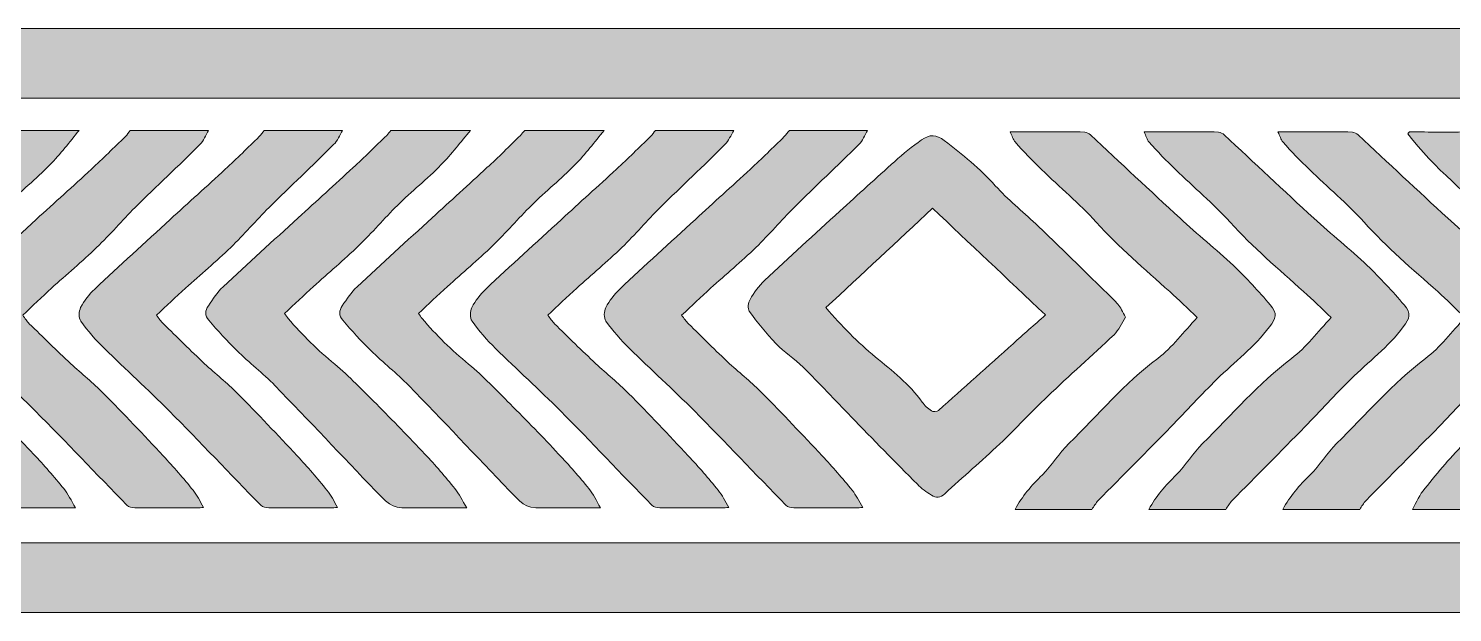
# Model space of a CAD drawing. Header units: millimetres. Extents: x 81 to 254, y 76 to 204.
# Drawn here: x 160.21 to 167.42, y 193.41 to 196.37 of the extents above; entities that cross this region are included whole.
import ezdxf

# ---------------------------------------------------------------- set-up
doc = ezdxf.new("R2010")
doc.units = ezdxf.units.MM
doc.header["$MEASUREMENT"] = 0
doc.layers.get('0').update_dxf_attribs({"lineweight": 0})

# ---------------------------------------------------------------- blocks, each defined once
blk = doc.blocks.new('Block_10')
at = {"true_color": 0xbbbdbf, "transparency": 33554687}
h = blk.add_hatch(color=9, dxfattribs=at)
h.dxf.hatch_style = 2
h.paths.add_polyline_path([(253.1243, 196.0185), (80.8699, 196.0185), (80.8699, 196.3713), (253.1243, 196.3713)])
h = blk.add_hatch(color=9, dxfattribs=at)
h.dxf.hatch_style = 2
h.paths.add_polyline_path([(253.1243, 193.4133), (80.8699, 193.4133), (80.8699, 193.7661), (253.1243, 193.7661)])
for points in [[(253.1243, 196.0185), (80.8699, 196.0185), (80.8699, 196.3713), (253.1243, 196.3713)], [(253.1243, 193.4133), (80.8699, 193.4133), (80.8699, 193.7661), (253.1243, 193.7661)]]:
    blk.add_lwpolyline(points, close=True)
blk = doc.blocks.new('Block_11')
at = {"true_color": 0xbbbdbf, "transparency": 33554687}
h = blk.add_hatch(color=9, dxfattribs=at)
edge = h.paths.add_edge_path()
edge.add_spline(control_points=[(160.4647, 195.8552), (160.4168, 195.7966), (160.3703, 195.7346), (160.3165, 195.6802), (160.2463, 195.6092), (160.1691, 195.5458), (160.0964, 195.4755), (160.0292, 195.4094), (159.9676, 195.3364), (159.8997, 195.2709), (159.8256, 195.1992), (159.7467, 195.1331), (159.6702, 195.0642), (159.622, 195.0201), (159.5745, 194.9746), (159.5245, 194.9278), (159.5321, 194.9174), (159.5366, 194.9092), (159.5431, 194.9023), (159.6144, 194.8182), (159.693, 194.7417), (159.7774, 194.6714), (159.8528, 194.6094), (159.92, 194.5384), (159.9886, 194.4696), (160.0712, 194.3855), (160.1539, 194.3015), (160.2346, 194.2153), (160.2876, 194.1595), (160.3376, 194.1009), (160.3872, 194.041), (160.4096, 194.0135), (160.424, 193.9804), (160.4468, 193.9431), (160.3565, 193.9431), (160.2728, 193.9431), (160.1891, 193.9431), (160.0692, 193.9431), (160.0685, 193.9425), (159.9858, 194.0293), (159.8163, 194.207), (159.6468, 194.3862), (159.4763, 194.5626), (159.4149, 194.6246), (159.3457, 194.679), (159.283, 194.7403), (159.2334, 194.7886), (159.1872, 194.841), (159.1411, 194.8933), (159.1208, 194.9154), (159.1218, 194.9436), (159.139, 194.967), (159.1618, 195.0001), (159.1838, 195.0352), (159.2138, 195.0628), (159.3385, 195.1806), (159.4656, 195.2964), (159.5938, 195.4121), (159.6861, 195.4976), (159.7795, 195.5809), (159.8714, 195.6664), (159.9293, 195.7194), (159.9844, 195.7745), (160.0409, 195.8297), (160.0496, 195.8373), (160.0551, 195.8462), (160.0623, 195.8552), (160.1963, 195.8552), (160.3303, 195.8552), (160.4647, 195.8552)], knot_values=[0, 0, 0, 0, 1, 1, 1, 2, 2, 2, 3, 3, 3, 4, 4, 4, 5, 5, 5, 6, 6, 6, 7, 7, 7, 8, 8, 8, 9, 9, 9, 10, 10, 10, 11, 11, 11, 12, 12, 12, 13, 13, 13, 14, 14, 14, 15, 15, 15, 16, 16, 16, 17, 17, 17, 18, 18, 18, 19, 19, 19, 20, 20, 20, 21, 21, 21, 22, 22, 22, 23, 23, 23, 23], degree=3, periodic=0)
h = blk.add_hatch(color=9, dxfattribs=at)
edge = h.paths.add_edge_path()
edge.add_spline(control_points=[(161.1206, 195.8552), (161.1062, 195.8304), (161.0958, 195.8021), (161.0759, 195.7828), (160.9684, 195.6753), (160.8567, 195.572), (160.7479, 195.4645), (160.6824, 195.3991), (160.6221, 195.3274), (160.5536, 195.2619), (160.4805, 195.1909), (160.4006, 195.1248), (160.3251, 195.0559), (160.2773, 195.0118), (160.229, 194.9663), (160.1791, 194.9195), (160.1918, 194.9029), (160.2008, 194.8878), (160.2125, 194.8761), (160.2821, 194.8079), (160.3517, 194.7397), (160.4227, 194.6735), (160.4771, 194.6225), (160.537, 194.5764), (160.588, 194.5233), (160.6914, 194.4192), (160.7913, 194.3132), (160.8902, 194.207), (160.9429, 194.1505), (160.9938, 194.092), (161.0417, 194.0327), (161.0631, 194.0079), (161.0765, 193.9776), (161.0944, 193.9452), (161.0814, 193.9445), (161.0724, 193.9431), (161.0631, 193.9431), (160.9573, 193.9431), (160.8519, 193.9425), (160.7465, 193.9438), (160.7327, 193.9438), (160.7148, 193.948), (160.7065, 193.9569), (160.5522, 194.1154), (160.3992, 194.2773), (160.2421, 194.4344), (160.1353, 194.5426), (160.023, 194.6439), (159.9145, 194.7507), (159.8714, 194.7934), (159.8315, 194.8396), (159.795, 194.8885), (159.785, 194.9043), (159.785, 194.9395), (159.795, 194.9581), (159.8122, 194.9925), (159.8377, 195.0249), (159.8652, 195.0518), (159.9927, 195.1703), (160.1198, 195.2874), (160.2476, 195.4039), (160.3407, 195.4893), (160.4344, 195.5727), (160.5267, 195.6581), (160.5849, 195.7119), (160.6411, 195.7684), (160.6989, 195.8235), (160.7083, 195.8331), (160.7162, 195.8449), (160.7237, 195.8552), (160.8567, 195.8552), (160.9877, 195.8552), (161.1206, 195.8552)], knot_values=[0, 0, 0, 0, 1, 1, 1, 2, 2, 2, 3, 3, 3, 4, 4, 4, 5, 5, 5, 6, 6, 6, 7, 7, 7, 8, 8, 8, 9, 9, 9, 10, 10, 10, 11, 11, 11, 12, 12, 12, 13, 13, 13, 14, 14, 14, 15, 15, 15, 16, 16, 16, 17, 17, 17, 18, 18, 18, 19, 19, 19, 20, 20, 20, 21, 21, 21, 22, 22, 22, 23, 23, 23, 24, 24, 24, 24], degree=3, periodic=0)
h = blk.add_hatch(color=9, dxfattribs=at)
edge = h.paths.add_edge_path()
edge.add_spline(control_points=[(161.7986, 195.8552), (161.7838, 195.8304), (161.7738, 195.8021), (161.7532, 195.7828), (161.6457, 195.6753), (161.5347, 195.572), (161.4266, 195.4645), (161.3601, 195.3991), (161.2998, 195.3274), (161.2322, 195.2619), (161.1578, 195.1909), (161.0807, 195.1248), (161.0035, 195.0559), (160.9542, 195.0118), (160.9063, 194.9663), (160.8567, 194.9195), (160.8698, 194.9029), (160.8784, 194.8878), (160.8912, 194.8761), (160.9611, 194.8079), (161.0297, 194.7397), (161.0999, 194.6735), (161.1547, 194.6225), (161.214, 194.5764), (161.2664, 194.5233), (161.3694, 194.4192), (161.4693, 194.3132), (161.5685, 194.207), (161.6219, 194.1505), (161.6708, 194.092), (161.7197, 194.0327), (161.7407, 194.0079), (161.7549, 193.9776), (161.7731, 193.9452), (161.7587, 193.9445), (161.7504, 193.9431), (161.7407, 193.9431), (161.6353, 193.9431), (161.5292, 193.9425), (161.4252, 193.9438), (161.4107, 193.9438), (161.3935, 193.948), (161.3842, 193.9569), (161.2295, 194.1154), (161.0765, 194.2773), (160.9208, 194.4344), (160.8137, 194.5426), (160.7003, 194.6439), (160.5932, 194.7507), (160.5491, 194.7934), (160.5084, 194.8396), (160.4733, 194.8885), (160.4619, 194.9043), (160.4633, 194.9395), (160.4726, 194.9581), (160.4905, 194.9925), (160.5157, 195.0249), (160.5436, 195.0518), (160.67, 195.1703), (160.7985, 195.2874), (160.926, 195.4039), (161.018, 195.4893), (161.112, 195.5727), (161.2047, 195.6581), (161.2633, 195.7119), (161.3194, 195.7684), (161.3762, 195.8235), (161.3869, 195.8331), (161.3935, 195.8449), (161.4021, 195.8552), (161.5347, 195.8552), (161.6667, 195.8552), (161.7986, 195.8552)], knot_values=[0, 0, 0, 0, 1, 1, 1, 2, 2, 2, 3, 3, 3, 4, 4, 4, 5, 5, 5, 6, 6, 6, 7, 7, 7, 8, 8, 8, 9, 9, 9, 10, 10, 10, 11, 11, 11, 12, 12, 12, 13, 13, 13, 14, 14, 14, 15, 15, 15, 16, 16, 16, 17, 17, 17, 18, 18, 18, 19, 19, 19, 20, 20, 20, 21, 21, 21, 22, 22, 22, 23, 23, 23, 24, 24, 24, 24], degree=3, periodic=0)
h = blk.add_hatch(color=9, dxfattribs=at)
edge = h.paths.add_edge_path()
edge.add_spline(control_points=[(162.4463, 195.8552), (162.3967, 195.7966), (162.3505, 195.7346), (162.2968, 195.6802), (162.2272, 195.6092), (162.1483, 195.5458), (162.0763, 195.4755), (162.0094, 195.4094), (161.9481, 195.3364), (161.8799, 195.2709), (161.8055, 195.1992), (161.727, 195.1331), (161.6515, 195.0642), (161.6029, 195.0201), (161.5547, 194.9746), (161.5051, 194.9278), (161.512, 194.9174), (161.5182, 194.9092), (161.5237, 194.9023), (161.5954, 194.8182), (161.6732, 194.7417), (161.7587, 194.6714), (161.8331, 194.6094), (161.8999, 194.5384), (161.9695, 194.4696), (162.0522, 194.3855), (162.1349, 194.3015), (162.2155, 194.2153), (162.2689, 194.1595), (162.3185, 194.1009), (162.3671, 194.041), (162.3895, 194.0135), (162.4049, 193.9804), (162.427, 193.9431), (162.3368, 193.9431), (162.2527, 193.9431), (162.1693, 193.9431), (162.0508, 193.9431), (162.0494, 193.9425), (161.9657, 194.0293), (161.7955, 194.207), (161.6277, 194.3862), (161.4562, 194.5626), (161.3955, 194.6246), (161.3256, 194.679), (161.2633, 194.7403), (161.2133, 194.7886), (161.1675, 194.841), (161.1213, 194.8933), (161.1007, 194.9154), (161.102, 194.9436), (161.1192, 194.967), (161.1416, 195.0001), (161.164, 195.0352), (161.1936, 195.0628), (161.3191, 195.1806), (161.4465, 195.2964), (161.574, 195.4121), (161.6667, 195.4976), (161.7597, 195.5809), (161.8517, 195.6664), (161.9095, 195.7194), (161.9647, 195.7745), (162.0219, 195.8297), (162.0287, 195.8373), (162.036, 195.8462), (162.0422, 195.8552), (162.1766, 195.8552), (162.3112, 195.8552), (162.4463, 195.8552)], knot_values=[0, 0, 0, 0, 1, 1, 1, 2, 2, 2, 3, 3, 3, 4, 4, 4, 5, 5, 5, 6, 6, 6, 7, 7, 7, 8, 8, 8, 9, 9, 9, 10, 10, 10, 11, 11, 11, 12, 12, 12, 13, 13, 13, 14, 14, 14, 15, 15, 15, 16, 16, 16, 17, 17, 17, 18, 18, 18, 19, 19, 19, 20, 20, 20, 21, 21, 21, 22, 22, 22, 23, 23, 23, 23], degree=3, periodic=0)
h = blk.add_hatch(color=9, dxfattribs=at)
edge = h.paths.add_edge_path()
edge.add_spline(control_points=[(163.1229, 195.8552), (163.0747, 195.7966), (163.0278, 195.7346), (162.9748, 195.6802), (162.9045, 195.6092), (162.827, 195.5458), (162.755, 195.4755), (162.6874, 195.4094), (162.6261, 195.3364), (162.5579, 195.2709), (162.4839, 195.1992), (162.4049, 195.1331), (162.3292, 195.0642), (162.2802, 195.0201), (162.2327, 194.9746), (162.1824, 194.9278), (162.1907, 194.9174), (162.1959, 194.9092), (162.2014, 194.9023), (162.2723, 194.8182), (162.3512, 194.7417), (162.4367, 194.6714), (162.5111, 194.6094), (162.5786, 194.5384), (162.6468, 194.4696), (162.7302, 194.3855), (162.8132, 194.3015), (162.8921, 194.2153), (162.9458, 194.1595), (162.9968, 194.1009), (163.0451, 194.041), (163.0678, 194.0135), (163.0829, 193.9804), (163.1043, 193.9431), (163.0148, 193.9431), (162.9314, 193.9431), (162.8476, 193.9431), (162.7274, 193.9431), (162.7274, 193.9425), (162.6441, 194.0293), (162.4742, 194.207), (162.305, 194.3862), (162.1342, 194.5626), (162.0735, 194.6246), (162.0043, 194.679), (161.9413, 194.7403), (161.8917, 194.7886), (161.8455, 194.841), (161.7993, 194.8933), (161.7793, 194.9154), (161.78, 194.9436), (161.7973, 194.967), (161.8197, 195.0001), (161.8431, 195.0352), (161.872, 195.0628), (161.9971, 195.1806), (162.1249, 195.2964), (162.252, 195.4121), (162.3443, 195.4976), (162.438, 195.5809), (162.5293, 195.6664), (162.5875, 195.7194), (162.6434, 195.7745), (162.6985, 195.8297), (162.7071, 195.8373), (162.7133, 195.8462), (162.7205, 195.8552), (162.8545, 195.8552), (162.9896, 195.8552), (163.1229, 195.8552)], knot_values=[0, 0, 0, 0, 1, 1, 1, 2, 2, 2, 3, 3, 3, 4, 4, 4, 5, 5, 5, 6, 6, 6, 7, 7, 7, 8, 8, 8, 9, 9, 9, 10, 10, 10, 11, 11, 11, 12, 12, 12, 13, 13, 13, 14, 14, 14, 15, 15, 15, 16, 16, 16, 17, 17, 17, 18, 18, 18, 19, 19, 19, 20, 20, 20, 21, 21, 21, 22, 22, 22, 23, 23, 23, 23], degree=3, periodic=0)
h = blk.add_hatch(color=9, dxfattribs=at)
edge = h.paths.add_edge_path()
edge.add_spline(control_points=[(163.7789, 195.8552), (163.7641, 195.8304), (163.7537, 195.8021), (163.7334, 195.7828), (163.6266, 195.6753), (163.515, 195.572), (163.4064, 195.4645), (163.3399, 195.3991), (163.28, 195.3274), (163.2125, 195.2619), (163.1388, 195.1909), (163.0599, 195.1248), (162.9844, 195.0559), (162.9348, 195.0118), (162.8873, 194.9663), (162.8377, 194.9195), (162.8501, 194.9029), (162.8597, 194.8878), (162.8718, 194.8761), (162.9403, 194.8079), (163.0099, 194.7397), (163.0809, 194.6735), (163.1346, 194.6225), (163.1949, 194.5764), (163.2462, 194.5233), (163.3496, 194.4192), (163.4495, 194.3132), (163.5487, 194.207), (163.6018, 194.1505), (163.6521, 194.092), (163.7, 194.0327), (163.721, 194.0079), (163.7344, 193.9776), (163.7537, 193.9452), (163.7403, 193.9445), (163.7303, 193.9431), (163.721, 193.9431), (163.6156, 193.9431), (163.5101, 193.9425), (163.404, 193.9438), (163.391, 193.9438), (163.3737, 193.948), (163.3641, 193.9569), (163.2097, 194.1154), (163.0574, 194.2773), (162.9014, 194.4344), (162.7936, 194.5426), (162.6812, 194.6439), (162.5731, 194.7507), (162.5293, 194.7934), (162.4894, 194.8396), (162.4539, 194.8885), (162.4425, 194.9043), (162.4435, 194.9395), (162.4529, 194.9581), (162.4704, 194.9925), (162.4956, 195.0249), (162.5231, 195.0518), (162.6506, 195.1703), (162.7781, 195.2874), (162.9066, 195.4039), (162.9982, 195.4893), (163.0926, 195.5727), (163.1849, 195.6581), (163.2435, 195.7119), (163.2993, 195.7684), (163.3572, 195.8235), (163.3668, 195.8331), (163.3744, 195.8449), (163.383, 195.8552), (163.515, 195.8552), (163.6466, 195.8552), (163.7789, 195.8552)], knot_values=[0, 0, 0, 0, 1, 1, 1, 2, 2, 2, 3, 3, 3, 4, 4, 4, 5, 5, 5, 6, 6, 6, 7, 7, 7, 8, 8, 8, 9, 9, 9, 10, 10, 10, 11, 11, 11, 12, 12, 12, 13, 13, 13, 14, 14, 14, 15, 15, 15, 16, 16, 16, 17, 17, 17, 18, 18, 18, 19, 19, 19, 20, 20, 20, 21, 21, 21, 22, 22, 22, 23, 23, 23, 24, 24, 24, 24], degree=3, periodic=0)
h = blk.add_hatch(color=9, dxfattribs=at)
edge = h.paths.add_edge_path()
edge.add_spline(control_points=[(164.4562, 195.8552), (164.442, 195.8304), (164.4327, 195.8021), (164.4117, 195.7828), (164.3032, 195.6753), (164.1923, 195.572), (164.0848, 195.4645), (164.0183, 195.3991), (163.958, 195.3274), (163.8912, 195.2619), (163.8161, 195.1909), (163.7386, 195.1248), (163.6617, 195.0559), (163.6135, 195.0118), (163.5656, 194.9663), (163.515, 194.9195), (163.5274, 194.9029), (163.537, 194.8878), (163.5501, 194.8761), (163.6187, 194.8079), (163.6876, 194.7397), (163.7578, 194.6735), (163.8133, 194.6225), (163.8732, 194.5764), (163.9246, 194.5233), (164.0269, 194.4192), (164.1268, 194.3132), (164.2267, 194.207), (164.2798, 194.1505), (164.329, 194.092), (164.379, 194.0327), (164.3983, 194.0079), (164.4124, 193.9776), (164.432, 193.9452), (164.4179, 193.9445), (164.4086, 193.9431), (164.3983, 193.9431), (164.2932, 193.9431), (164.1871, 193.9425), (164.0831, 193.9438), (164.0689, 193.9438), (164.0517, 193.948), (164.0428, 193.9569), (163.8884, 194.1154), (163.7344, 194.2773), (163.5797, 194.4344), (163.4719, 194.5426), (163.3592, 194.6439), (163.2511, 194.7507), (163.2073, 194.7934), (163.1677, 194.8396), (163.1319, 194.8885), (163.1202, 194.9043), (163.1215, 194.9395), (163.1309, 194.9581), (163.1491, 194.9925), (163.1739, 195.0249), (163.2022, 195.0518), (163.3282, 195.1703), (163.4564, 195.2874), (163.5846, 195.4039), (163.6765, 195.4893), (163.7699, 195.5727), (163.8629, 195.6581), (163.9215, 195.7119), (163.978, 195.7684), (164.0345, 195.8235), (164.0448, 195.8331), (164.0517, 195.8449), (164.0607, 195.8552), (164.1923, 195.8552), (164.3242, 195.8552), (164.4562, 195.8552)], knot_values=[0, 0, 0, 0, 1, 1, 1, 2, 2, 2, 3, 3, 3, 4, 4, 4, 5, 5, 5, 6, 6, 6, 7, 7, 7, 8, 8, 8, 9, 9, 9, 10, 10, 10, 11, 11, 11, 12, 12, 12, 13, 13, 13, 14, 14, 14, 15, 15, 15, 16, 16, 16, 17, 17, 17, 18, 18, 18, 19, 19, 19, 20, 20, 20, 21, 21, 21, 22, 22, 22, 23, 23, 23, 24, 24, 24, 24], degree=3, periodic=0)
h = blk.add_hatch(color=9, dxfattribs=at)
edge = h.paths.add_edge_path()
edge.add_spline(control_points=[(164.2453, 194.9574), (164.3253, 194.8644), (164.4062, 194.7824), (164.4961, 194.7073), (164.5802, 194.6377), (164.6684, 194.5708), (164.7325, 194.4792), (164.7448, 194.462), (164.7614, 194.4461), (164.7793, 194.4351), (164.7869, 194.4289), (164.8082, 194.4303), (164.8162, 194.4372), (164.9426, 194.5488), (165.0673, 194.6618), (165.1927, 194.7741), (165.2454, 194.8223), (165.2999, 194.8699), (165.3574, 194.9202), (165.1617, 195.1048), (164.9705, 195.2854), (164.7855, 195.4604), (164.6071, 195.2943), (164.4279, 195.1269), (164.2453, 194.9574)], knot_values=[0, 0, 0, 0, 1, 1, 1, 2, 2, 2, 3, 3, 3, 4, 4, 4, 5, 5, 5, 6, 6, 6, 7, 7, 7, 8, 8, 8, 8], degree=3, periodic=0)
edge = h.paths.add_edge_path()
edge.add_spline(control_points=[(165.7619, 194.9092), (165.7419, 194.8775), (165.7288, 194.843), (165.7043, 194.8203), (165.5924, 194.7142), (165.478, 194.6136), (165.367, 194.5074), (165.2844, 194.4296), (165.2082, 194.3448), (165.1252, 194.267), (165.0346, 194.1809), (164.9385, 194.0996), (164.8472, 194.0148), (164.8248, 193.9941), (164.8034, 193.9907), (164.78, 194.0072), (164.7552, 194.0245), (164.7283, 194.0417), (164.7087, 194.063), (164.5953, 194.176), (164.4844, 194.2904), (164.3728, 194.4048), (164.2915, 194.4888), (164.2119, 194.5743), (164.1299, 194.6563), (164.0862, 194.699), (164.0345, 194.7314), (163.9924, 194.7755), (163.9436, 194.8258), (163.8987, 194.8816), (163.8574, 194.9388), (163.8481, 194.9519), (163.8519, 194.9829), (163.8615, 194.9987), (163.8815, 195.0332), (163.906, 195.0676), (163.9342, 195.0952), (164.0607, 195.213), (164.1871, 195.3288), (164.3156, 195.4452), (164.4079, 195.53), (164.5003, 195.6147), (164.594, 195.6981), (164.6374, 195.7367), (164.6825, 195.7732), (164.7301, 195.8069), (164.7717, 195.8366), (164.8041, 195.8345), (164.8448, 195.8035), (164.9364, 195.7332), (165.026, 195.6616), (165.1032, 195.5747), (165.1659, 195.5052), (165.2396, 195.4466), (165.3078, 195.3818), (165.3974, 195.295), (165.488, 195.2075), (165.5772, 195.12), (165.6261, 195.0724), (165.6761, 195.0249), (165.7236, 194.9753), (165.7384, 194.9595), (165.7464, 194.9353), (165.7619, 194.9092)], knot_values=[0, 0, 0, 0, 1, 1, 1, 2, 2, 2, 3, 3, 3, 4, 4, 4, 5, 5, 5, 6, 6, 6, 7, 7, 7, 8, 8, 8, 9, 9, 9, 10, 10, 10, 11, 11, 11, 12, 12, 12, 13, 13, 13, 14, 14, 14, 15, 15, 15, 16, 16, 16, 17, 17, 17, 18, 18, 18, 19, 19, 19, 20, 20, 20, 21, 21, 21, 21], degree=3, periodic=0)
h = blk.add_hatch(color=9, dxfattribs=at)
edge = h.paths.add_edge_path()
edge.add_spline(control_points=[(165.2031, 193.9356), (165.2389, 194.0017), (165.2864, 194.0575), (165.3412, 194.1106), (165.3905, 194.1581), (165.4256, 194.2215), (165.4759, 194.2697), (165.6237, 194.4144), (165.7563, 194.5743), (165.9252, 194.7004), (165.9992, 194.7562), (166.0561, 194.8347), (166.1257, 194.9071), (166.0764, 194.954), (166.0326, 194.9973), (165.9858, 195.0387), (165.8587, 195.1524), (165.7288, 195.2633), (165.6137, 195.3908), (165.5279, 195.4852), (165.4294, 195.5672), (165.3374, 195.6568), (165.2913, 195.7015), (165.2454, 195.7484), (165.2031, 195.7966), (165.1927, 195.8083), (165.1883, 195.8262), (165.1783, 195.8476), (165.3099, 195.8476), (165.4325, 195.8476), (165.5559, 195.8469), (165.5655, 195.8462), (165.5762, 195.8386), (165.5848, 195.8318), (165.7364, 195.6912), (165.8866, 195.5499), (166.0382, 195.4101), (166.1264, 195.3288), (166.2201, 195.253), (166.3083, 195.1703), (166.3744, 195.1076), (166.4364, 195.0401), (166.495, 194.9712), (166.5322, 194.9271), (166.5253, 194.905), (166.4909, 194.8595), (166.4144, 194.7583), (166.3145, 194.6825), (166.2249, 194.595), (166.145, 194.5164), (166.0702, 194.4337), (165.992, 194.3538), (165.8704, 194.2291), (165.7464, 194.1051), (165.6237, 193.9804), (165.6117, 193.9673), (165.6027, 193.9507), (165.5917, 193.9356), (165.4622, 193.9356), (165.3326, 193.9356), (165.2031, 193.9356)], knot_values=[0, 0, 0, 0, 1, 1, 1, 2, 2, 2, 3, 3, 3, 4, 4, 4, 5, 5, 5, 6, 6, 6, 7, 7, 7, 8, 8, 8, 9, 9, 9, 10, 10, 10, 11, 11, 11, 12, 12, 12, 13, 13, 13, 14, 14, 14, 15, 15, 15, 16, 16, 16, 17, 17, 17, 18, 18, 18, 19, 19, 19, 20, 20, 20, 20], degree=3, periodic=0)
h = blk.add_hatch(color=9, dxfattribs=at)
edge = h.paths.add_edge_path()
edge.add_spline(control_points=[(165.8807, 193.9356), (165.9165, 194.0017), (165.9648, 194.0575), (166.0195, 194.1106), (166.0685, 194.1581), (166.1029, 194.2215), (166.1522, 194.2697), (166.3014, 194.4144), (166.4347, 194.5743), (166.6025, 194.7004), (166.6776, 194.7562), (166.7344, 194.8347), (166.8037, 194.9071), (166.7547, 194.954), (166.7106, 194.9973), (166.6641, 195.0387), (166.537, 195.1524), (166.4068, 195.2633), (166.2917, 195.3908), (166.2059, 195.4852), (166.1077, 195.5672), (166.0154, 195.6568), (165.9686, 195.7015), (165.9245, 195.7484), (165.8807, 195.7966), (165.8704, 195.8083), (165.8666, 195.8262), (165.8562, 195.8476), (165.9882, 195.8476), (166.1098, 195.8476), (166.2335, 195.8469), (166.2435, 195.8462), (166.2545, 195.8386), (166.2621, 195.8318), (166.414, 195.6912), (166.5639, 195.5499), (166.7155, 195.4101), (166.8047, 195.3288), (166.8991, 195.253), (166.9863, 195.1703), (167.0513, 195.1076), (167.1144, 195.0401), (167.173, 194.9712), (167.2095, 194.9271), (167.2019, 194.905), (167.1682, 194.8595), (167.093, 194.7583), (166.9911, 194.6825), (166.9022, 194.595), (166.8226, 194.5164), (166.7485, 194.4337), (166.6703, 194.3538), (166.5487, 194.2291), (166.4247, 194.1051), (166.302, 193.9804), (166.2897, 193.9673), (166.2807, 193.9507), (166.2693, 193.9356), (166.1395, 193.9356), (166.0099, 193.9356), (165.8807, 193.9356)], knot_values=[0, 0, 0, 0, 1, 1, 1, 2, 2, 2, 3, 3, 3, 4, 4, 4, 5, 5, 5, 6, 6, 6, 7, 7, 7, 8, 8, 8, 9, 9, 9, 10, 10, 10, 11, 11, 11, 12, 12, 12, 13, 13, 13, 14, 14, 14, 15, 15, 15, 16, 16, 16, 17, 17, 17, 18, 18, 18, 19, 19, 19, 20, 20, 20, 20], degree=3, periodic=0)
h = blk.add_hatch(color=9, dxfattribs=at)
edge = h.paths.add_edge_path()
edge.add_spline(control_points=[(166.5587, 193.9356), (166.5949, 194.0017), (166.6424, 194.0575), (166.6969, 194.1106), (166.7465, 194.1581), (166.782, 194.2215), (166.8312, 194.2697), (166.98, 194.4144), (167.113, 194.5743), (167.2815, 194.7004), (167.3555, 194.7562), (167.4131, 194.8347), (167.4813, 194.9071), (167.4314, 194.954), (167.3886, 194.9973), (167.3432, 195.0387), (167.2143, 195.1524), (167.0848, 195.2633), (166.9697, 195.3908), (166.8846, 195.4852), (166.7851, 195.5672), (166.6938, 195.6568), (166.6462, 195.7015), (166.6025, 195.7484), (166.5587, 195.7966), (166.5487, 195.8083), (166.5439, 195.8262), (166.5342, 195.8476), (166.6659, 195.8476), (166.7885, 195.8476), (166.9108, 195.8469), (166.9208, 195.8462), (166.9318, 195.8386), (166.9401, 195.8318), (167.0917, 195.6912), (167.2419, 195.5499), (167.3941, 195.4101), (167.483, 195.3288), (167.5774, 195.253), (167.6639, 195.1703), (167.7297, 195.1076), (167.7914, 195.0401), (167.8503, 194.9712), (167.8882, 194.9271), (167.8799, 194.905), (167.8468, 194.8595), (167.7703, 194.7583), (167.6704, 194.6825), (167.5795, 194.595), (167.5013, 194.5164), (167.4265, 194.4337), (167.3487, 194.3538), (167.226, 194.2291), (167.102, 194.1051), (166.98, 193.9804), (166.967, 193.9673), (166.9584, 193.9507), (166.9477, 193.9356), (166.8181, 193.9356), (166.6886, 193.9356), (166.5587, 193.9356)], knot_values=[0, 0, 0, 0, 1, 1, 1, 2, 2, 2, 3, 3, 3, 4, 4, 4, 5, 5, 5, 6, 6, 6, 7, 7, 7, 8, 8, 8, 9, 9, 9, 10, 10, 10, 11, 11, 11, 12, 12, 12, 13, 13, 13, 14, 14, 14, 15, 15, 15, 16, 16, 16, 17, 17, 17, 18, 18, 18, 19, 19, 19, 20, 20, 20, 20], degree=3, periodic=0)
h = blk.add_hatch(color=9, dxfattribs=at)
edge = h.paths.add_edge_path()
edge.add_spline(control_points=[(167.2143, 193.9356), (167.2346, 193.9714), (167.2519, 194.0107), (167.2777, 194.0417), (167.3445, 194.1237), (167.4131, 194.2063), (167.4875, 194.2808), (167.636, 194.4241), (167.769, 194.5833), (167.935, 194.708), (168.0098, 194.7638), (168.0666, 194.843), (168.1338, 194.9126), (167.9709, 195.0683), (167.8089, 195.2172), (167.6539, 195.3729), (167.5003, 195.5279), (167.3249, 195.6623), (167.1916, 195.8373), (167.1943, 195.8407), (167.1964, 195.8442), (167.1992, 195.8476), (167.3011, 195.8476), (167.4041, 195.8435), (167.5065, 195.849), (167.5671, 195.8524), (167.6077, 195.8304), (167.6518, 195.7883), (167.7693, 195.6733), (167.8913, 195.563), (168.0129, 195.4521), (168.15, 195.3253), (168.2899, 195.1999), (168.4263, 195.0718), (168.4601, 195.0408), (168.4876, 195.0036), (168.5145, 194.967), (168.5365, 194.9353), (168.5317, 194.9057), (168.5076, 194.8733), (168.4366, 194.7824), (168.3491, 194.71), (168.2665, 194.6315), (168.1783, 194.546), (168.0956, 194.4551), (168.0087, 194.3676), (167.8854, 194.2415), (167.7593, 194.1154), (167.6353, 193.9893), (167.6201, 193.9735), (167.6077, 193.9535), (167.5953, 193.9356), (167.4672, 193.9356), (167.3411, 193.9356), (167.2143, 193.9356)], knot_values=[0, 0, 0, 0, 1, 1, 1, 2, 2, 2, 3, 3, 3, 4, 4, 4, 5, 5, 5, 6, 6, 6, 7, 7, 7, 8, 8, 8, 9, 9, 9, 10, 10, 10, 11, 11, 11, 12, 12, 12, 13, 13, 13, 14, 14, 14, 15, 15, 15, 16, 16, 16, 17, 17, 17, 18, 18, 18, 18], degree=3, periodic=0)
for points, knots in [([(160.4647, 195.8552), (160.4168, 195.7966), (160.3703, 195.7346), (160.3165, 195.6802), (160.2463, 195.6092), (160.1691, 195.5458), (160.0964, 195.4755), (160.0292, 195.4094), (159.9676, 195.3364), (159.8997, 195.2709), (159.8256, 195.1992), (159.7467, 195.1331), (159.6702, 195.0642), (159.622, 195.0201), (159.5745, 194.9746), (159.5245, 194.9278), (159.5321, 194.9174), (159.5366, 194.9092), (159.5431, 194.9023), (159.6144, 194.8182), (159.693, 194.7417), (159.7774, 194.6714), (159.8528, 194.6094), (159.92, 194.5384), (159.9886, 194.4696), (160.0712, 194.3855), (160.1539, 194.3015), (160.2346, 194.2153), (160.2876, 194.1595), (160.3376, 194.1009), (160.3872, 194.041), (160.4096, 194.0135), (160.424, 193.9804), (160.4468, 193.9431), (160.3565, 193.9431), (160.2728, 193.9431), (160.1891, 193.9431), (160.0692, 193.9431), (160.0685, 193.9425), (159.9858, 194.0293), (159.8163, 194.207), (159.6468, 194.3862), (159.4763, 194.5626), (159.4149, 194.6246), (159.3457, 194.679), (159.283, 194.7403), (159.2334, 194.7886), (159.1872, 194.841), (159.1411, 194.8933), (159.1208, 194.9154), (159.1218, 194.9436), (159.139, 194.967), (159.1618, 195.0001), (159.1838, 195.0352), (159.2138, 195.0628), (159.3385, 195.1806), (159.4656, 195.2964), (159.5938, 195.4121), (159.6861, 195.4976), (159.7795, 195.5809), (159.8714, 195.6664), (159.9293, 195.7194), (159.9844, 195.7745), (160.0409, 195.8297), (160.0496, 195.8373), (160.0551, 195.8462), (160.0623, 195.8552), (160.1963, 195.8552), (160.3303, 195.8552), (160.4647, 195.8552)], [0, 0, 0, 0, 1, 1, 1, 2, 2, 2, 3, 3, 3, 4, 4, 4, 5, 5, 5, 6, 6, 6, 7, 7, 7, 8, 8, 8, 9, 9, 9, 10, 10, 10, 11, 11, 11, 12, 12, 12, 13, 13, 13, 14, 14, 14, 15, 15, 15, 16, 16, 16, 17, 17, 17, 18, 18, 18, 19, 19, 19, 20, 20, 20, 21, 21, 21, 22, 22, 22, 23, 23, 23, 23]), ([(161.1206, 195.8552), (161.1062, 195.8304), (161.0958, 195.8021), (161.0759, 195.7828), (160.9684, 195.6753), (160.8567, 195.572), (160.7479, 195.4645), (160.6824, 195.3991), (160.6221, 195.3274), (160.5536, 195.2619), (160.4805, 195.1909), (160.4006, 195.1248), (160.3251, 195.0559), (160.2773, 195.0118), (160.229, 194.9663), (160.1791, 194.9195), (160.1918, 194.9029), (160.2008, 194.8878), (160.2125, 194.8761), (160.2821, 194.8079), (160.3517, 194.7397), (160.4227, 194.6735), (160.4771, 194.6225), (160.537, 194.5764), (160.588, 194.5233), (160.6914, 194.4192), (160.7913, 194.3132), (160.8902, 194.207), (160.9429, 194.1505), (160.9938, 194.092), (161.0417, 194.0327), (161.0631, 194.0079), (161.0765, 193.9776), (161.0944, 193.9452), (161.0814, 193.9445), (161.0724, 193.9431), (161.0631, 193.9431), (160.9573, 193.9431), (160.8519, 193.9425), (160.7465, 193.9438), (160.7327, 193.9438), (160.7148, 193.948), (160.7065, 193.9569), (160.5522, 194.1154), (160.3992, 194.2773), (160.2421, 194.4344), (160.1353, 194.5426), (160.023, 194.6439), (159.9145, 194.7507), (159.8714, 194.7934), (159.8315, 194.8396), (159.795, 194.8885), (159.785, 194.9043), (159.785, 194.9395), (159.795, 194.9581), (159.8122, 194.9925), (159.8377, 195.0249), (159.8652, 195.0518), (159.9927, 195.1703), (160.1198, 195.2874), (160.2476, 195.4039), (160.3407, 195.4893), (160.4344, 195.5727), (160.5267, 195.6581), (160.5849, 195.7119), (160.6411, 195.7684), (160.6989, 195.8235), (160.7083, 195.8331), (160.7162, 195.8449), (160.7237, 195.8552), (160.8567, 195.8552), (160.9877, 195.8552), (161.1206, 195.8552)], [0, 0, 0, 0, 1, 1, 1, 2, 2, 2, 3, 3, 3, 4, 4, 4, 5, 5, 5, 6, 6, 6, 7, 7, 7, 8, 8, 8, 9, 9, 9, 10, 10, 10, 11, 11, 11, 12, 12, 12, 13, 13, 13, 14, 14, 14, 15, 15, 15, 16, 16, 16, 17, 17, 17, 18, 18, 18, 19, 19, 19, 20, 20, 20, 21, 21, 21, 22, 22, 22, 23, 23, 23, 24, 24, 24, 24]), ([(161.7986, 195.8552), (161.7838, 195.8304), (161.7738, 195.8021), (161.7532, 195.7828), (161.6457, 195.6753), (161.5347, 195.572), (161.4266, 195.4645), (161.3601, 195.3991), (161.2998, 195.3274), (161.2322, 195.2619), (161.1578, 195.1909), (161.0807, 195.1248), (161.0035, 195.0559), (160.9542, 195.0118), (160.9063, 194.9663), (160.8567, 194.9195), (160.8698, 194.9029), (160.8784, 194.8878), (160.8912, 194.8761), (160.9611, 194.8079), (161.0297, 194.7397), (161.0999, 194.6735), (161.1547, 194.6225), (161.214, 194.5764), (161.2664, 194.5233), (161.3694, 194.4192), (161.4693, 194.3132), (161.5685, 194.207), (161.6219, 194.1505), (161.6708, 194.092), (161.7197, 194.0327), (161.7407, 194.0079), (161.7549, 193.9776), (161.7731, 193.9452), (161.7587, 193.9445), (161.7504, 193.9431), (161.7407, 193.9431), (161.6353, 193.9431), (161.5292, 193.9425), (161.4252, 193.9438), (161.4107, 193.9438), (161.3935, 193.948), (161.3842, 193.9569), (161.2295, 194.1154), (161.0765, 194.2773), (160.9208, 194.4344), (160.8137, 194.5426), (160.7003, 194.6439), (160.5932, 194.7507), (160.5491, 194.7934), (160.5084, 194.8396), (160.4733, 194.8885), (160.4619, 194.9043), (160.4633, 194.9395), (160.4726, 194.9581), (160.4905, 194.9925), (160.5157, 195.0249), (160.5436, 195.0518), (160.67, 195.1703), (160.7985, 195.2874), (160.926, 195.4039), (161.018, 195.4893), (161.112, 195.5727), (161.2047, 195.6581), (161.2633, 195.7119), (161.3194, 195.7684), (161.3762, 195.8235), (161.3869, 195.8331), (161.3935, 195.8449), (161.4021, 195.8552), (161.5347, 195.8552), (161.6667, 195.8552), (161.7986, 195.8552)], [0, 0, 0, 0, 1, 1, 1, 2, 2, 2, 3, 3, 3, 4, 4, 4, 5, 5, 5, 6, 6, 6, 7, 7, 7, 8, 8, 8, 9, 9, 9, 10, 10, 10, 11, 11, 11, 12, 12, 12, 13, 13, 13, 14, 14, 14, 15, 15, 15, 16, 16, 16, 17, 17, 17, 18, 18, 18, 19, 19, 19, 20, 20, 20, 21, 21, 21, 22, 22, 22, 23, 23, 23, 24, 24, 24, 24]), ([(162.4463, 195.8552), (162.3967, 195.7966), (162.3505, 195.7346), (162.2968, 195.6802), (162.2272, 195.6092), (162.1483, 195.5458), (162.0763, 195.4755), (162.0094, 195.4094), (161.9481, 195.3364), (161.8799, 195.2709), (161.8055, 195.1992), (161.727, 195.1331), (161.6515, 195.0642), (161.6029, 195.0201), (161.5547, 194.9746), (161.5051, 194.9278), (161.512, 194.9174), (161.5182, 194.9092), (161.5237, 194.9023), (161.5954, 194.8182), (161.6732, 194.7417), (161.7587, 194.6714), (161.8331, 194.6094), (161.8999, 194.5384), (161.9695, 194.4696), (162.0522, 194.3855), (162.1349, 194.3015), (162.2155, 194.2153), (162.2689, 194.1595), (162.3185, 194.1009), (162.3671, 194.041), (162.3895, 194.0135), (162.4049, 193.9804), (162.427, 193.9431), (162.3368, 193.9431), (162.2527, 193.9431), (162.1693, 193.9431), (162.0508, 193.9431), (162.0494, 193.9425), (161.9657, 194.0293), (161.7955, 194.207), (161.6277, 194.3862), (161.4562, 194.5626), (161.3955, 194.6246), (161.3256, 194.679), (161.2633, 194.7403), (161.2133, 194.7886), (161.1675, 194.841), (161.1213, 194.8933), (161.1007, 194.9154), (161.102, 194.9436), (161.1192, 194.967), (161.1416, 195.0001), (161.164, 195.0352), (161.1936, 195.0628), (161.3191, 195.1806), (161.4465, 195.2964), (161.574, 195.4121), (161.6667, 195.4976), (161.7597, 195.5809), (161.8517, 195.6664), (161.9095, 195.7194), (161.9647, 195.7745), (162.0219, 195.8297), (162.0287, 195.8373), (162.036, 195.8462), (162.0422, 195.8552), (162.1766, 195.8552), (162.3112, 195.8552), (162.4463, 195.8552)], [0, 0, 0, 0, 1, 1, 1, 2, 2, 2, 3, 3, 3, 4, 4, 4, 5, 5, 5, 6, 6, 6, 7, 7, 7, 8, 8, 8, 9, 9, 9, 10, 10, 10, 11, 11, 11, 12, 12, 12, 13, 13, 13, 14, 14, 14, 15, 15, 15, 16, 16, 16, 17, 17, 17, 18, 18, 18, 19, 19, 19, 20, 20, 20, 21, 21, 21, 22, 22, 22, 23, 23, 23, 23]), ([(163.1229, 195.8552), (163.0747, 195.7966), (163.0278, 195.7346), (162.9748, 195.6802), (162.9045, 195.6092), (162.827, 195.5458), (162.755, 195.4755), (162.6874, 195.4094), (162.6261, 195.3364), (162.5579, 195.2709), (162.4839, 195.1992), (162.4049, 195.1331), (162.3292, 195.0642), (162.2802, 195.0201), (162.2327, 194.9746), (162.1824, 194.9278), (162.1907, 194.9174), (162.1959, 194.9092), (162.2014, 194.9023), (162.2723, 194.8182), (162.3512, 194.7417), (162.4367, 194.6714), (162.5111, 194.6094), (162.5786, 194.5384), (162.6468, 194.4696), (162.7302, 194.3855), (162.8132, 194.3015), (162.8921, 194.2153), (162.9458, 194.1595), (162.9968, 194.1009), (163.0451, 194.041), (163.0678, 194.0135), (163.0829, 193.9804), (163.1043, 193.9431), (163.0148, 193.9431), (162.9314, 193.9431), (162.8476, 193.9431), (162.7274, 193.9431), (162.7274, 193.9425), (162.6441, 194.0293), (162.4742, 194.207), (162.305, 194.3862), (162.1342, 194.5626), (162.0735, 194.6246), (162.0043, 194.679), (161.9413, 194.7403), (161.8917, 194.7886), (161.8455, 194.841), (161.7993, 194.8933), (161.7793, 194.9154), (161.78, 194.9436), (161.7973, 194.967), (161.8197, 195.0001), (161.8431, 195.0352), (161.872, 195.0628), (161.9971, 195.1806), (162.1249, 195.2964), (162.252, 195.4121), (162.3443, 195.4976), (162.438, 195.5809), (162.5293, 195.6664), (162.5875, 195.7194), (162.6434, 195.7745), (162.6985, 195.8297), (162.7071, 195.8373), (162.7133, 195.8462), (162.7205, 195.8552), (162.8545, 195.8552), (162.9896, 195.8552), (163.1229, 195.8552)], [0, 0, 0, 0, 1, 1, 1, 2, 2, 2, 3, 3, 3, 4, 4, 4, 5, 5, 5, 6, 6, 6, 7, 7, 7, 8, 8, 8, 9, 9, 9, 10, 10, 10, 11, 11, 11, 12, 12, 12, 13, 13, 13, 14, 14, 14, 15, 15, 15, 16, 16, 16, 17, 17, 17, 18, 18, 18, 19, 19, 19, 20, 20, 20, 21, 21, 21, 22, 22, 22, 23, 23, 23, 23]), ([(163.7789, 195.8552), (163.7641, 195.8304), (163.7537, 195.8021), (163.7334, 195.7828), (163.6266, 195.6753), (163.515, 195.572), (163.4064, 195.4645), (163.3399, 195.3991), (163.28, 195.3274), (163.2125, 195.2619), (163.1388, 195.1909), (163.0599, 195.1248), (162.9844, 195.0559), (162.9348, 195.0118), (162.8873, 194.9663), (162.8377, 194.9195), (162.8501, 194.9029), (162.8597, 194.8878), (162.8718, 194.8761), (162.9403, 194.8079), (163.0099, 194.7397), (163.0809, 194.6735), (163.1346, 194.6225), (163.1949, 194.5764), (163.2462, 194.5233), (163.3496, 194.4192), (163.4495, 194.3132), (163.5487, 194.207), (163.6018, 194.1505), (163.6521, 194.092), (163.7, 194.0327), (163.721, 194.0079), (163.7344, 193.9776), (163.7537, 193.9452), (163.7403, 193.9445), (163.7303, 193.9431), (163.721, 193.9431), (163.6156, 193.9431), (163.5101, 193.9425), (163.404, 193.9438), (163.391, 193.9438), (163.3737, 193.948), (163.3641, 193.9569), (163.2097, 194.1154), (163.0574, 194.2773), (162.9014, 194.4344), (162.7936, 194.5426), (162.6812, 194.6439), (162.5731, 194.7507), (162.5293, 194.7934), (162.4894, 194.8396), (162.4539, 194.8885), (162.4425, 194.9043), (162.4435, 194.9395), (162.4529, 194.9581), (162.4704, 194.9925), (162.4956, 195.0249), (162.5231, 195.0518), (162.6506, 195.1703), (162.7781, 195.2874), (162.9066, 195.4039), (162.9982, 195.4893), (163.0926, 195.5727), (163.1849, 195.6581), (163.2435, 195.7119), (163.2993, 195.7684), (163.3572, 195.8235), (163.3668, 195.8331), (163.3744, 195.8449), (163.383, 195.8552), (163.515, 195.8552), (163.6466, 195.8552), (163.7789, 195.8552)], [0, 0, 0, 0, 1, 1, 1, 2, 2, 2, 3, 3, 3, 4, 4, 4, 5, 5, 5, 6, 6, 6, 7, 7, 7, 8, 8, 8, 9, 9, 9, 10, 10, 10, 11, 11, 11, 12, 12, 12, 13, 13, 13, 14, 14, 14, 15, 15, 15, 16, 16, 16, 17, 17, 17, 18, 18, 18, 19, 19, 19, 20, 20, 20, 21, 21, 21, 22, 22, 22, 23, 23, 23, 24, 24, 24, 24]), ([(164.4562, 195.8552), (164.442, 195.8304), (164.4327, 195.8021), (164.4117, 195.7828), (164.3032, 195.6753), (164.1923, 195.572), (164.0848, 195.4645), (164.0183, 195.3991), (163.958, 195.3274), (163.8912, 195.2619), (163.8161, 195.1909), (163.7386, 195.1248), (163.6617, 195.0559), (163.6135, 195.0118), (163.5656, 194.9663), (163.515, 194.9195), (163.5274, 194.9029), (163.537, 194.8878), (163.5501, 194.8761), (163.6187, 194.8079), (163.6876, 194.7397), (163.7578, 194.6735), (163.8133, 194.6225), (163.8732, 194.5764), (163.9246, 194.5233), (164.0269, 194.4192), (164.1268, 194.3132), (164.2267, 194.207), (164.2798, 194.1505), (164.329, 194.092), (164.379, 194.0327), (164.3983, 194.0079), (164.4124, 193.9776), (164.432, 193.9452), (164.4179, 193.9445), (164.4086, 193.9431), (164.3983, 193.9431), (164.2932, 193.9431), (164.1871, 193.9425), (164.0831, 193.9438), (164.0689, 193.9438), (164.0517, 193.948), (164.0428, 193.9569), (163.8884, 194.1154), (163.7344, 194.2773), (163.5797, 194.4344), (163.4719, 194.5426), (163.3592, 194.6439), (163.2511, 194.7507), (163.2073, 194.7934), (163.1677, 194.8396), (163.1319, 194.8885), (163.1202, 194.9043), (163.1215, 194.9395), (163.1309, 194.9581), (163.1491, 194.9925), (163.1739, 195.0249), (163.2022, 195.0518), (163.3282, 195.1703), (163.4564, 195.2874), (163.5846, 195.4039), (163.6765, 195.4893), (163.7699, 195.5727), (163.8629, 195.6581), (163.9215, 195.7119), (163.978, 195.7684), (164.0345, 195.8235), (164.0448, 195.8331), (164.0517, 195.8449), (164.0607, 195.8552), (164.1923, 195.8552), (164.3242, 195.8552), (164.4562, 195.8552)], [0, 0, 0, 0, 1, 1, 1, 2, 2, 2, 3, 3, 3, 4, 4, 4, 5, 5, 5, 6, 6, 6, 7, 7, 7, 8, 8, 8, 9, 9, 9, 10, 10, 10, 11, 11, 11, 12, 12, 12, 13, 13, 13, 14, 14, 14, 15, 15, 15, 16, 16, 16, 17, 17, 17, 18, 18, 18, 19, 19, 19, 20, 20, 20, 21, 21, 21, 22, 22, 22, 23, 23, 23, 24, 24, 24, 24]), ([(165.7619, 194.9092), (165.7419, 194.8775), (165.7288, 194.843), (165.7043, 194.8203), (165.5924, 194.7142), (165.478, 194.6136), (165.367, 194.5074), (165.2844, 194.4296), (165.2082, 194.3448), (165.1252, 194.267), (165.0346, 194.1809), (164.9385, 194.0996), (164.8472, 194.0148), (164.8248, 193.9941), (164.8034, 193.9907), (164.78, 194.0072), (164.7552, 194.0245), (164.7283, 194.0417), (164.7087, 194.063), (164.5953, 194.176), (164.4844, 194.2904), (164.3728, 194.4048), (164.2915, 194.4888), (164.2119, 194.5743), (164.1299, 194.6563), (164.0862, 194.699), (164.0345, 194.7314), (163.9924, 194.7755), (163.9436, 194.8258), (163.8987, 194.8816), (163.8574, 194.9388), (163.8481, 194.9519), (163.8519, 194.9829), (163.8615, 194.9987), (163.8815, 195.0332), (163.906, 195.0676), (163.9342, 195.0952), (164.0607, 195.213), (164.1871, 195.3288), (164.3156, 195.4452), (164.4079, 195.53), (164.5003, 195.6147), (164.594, 195.6981), (164.6374, 195.7367), (164.6825, 195.7732), (164.7301, 195.8069), (164.7717, 195.8366), (164.8041, 195.8345), (164.8448, 195.8035), (164.9364, 195.7332), (165.026, 195.6616), (165.1032, 195.5747), (165.1659, 195.5052), (165.2396, 195.4466), (165.3078, 195.3818), (165.3974, 195.295), (165.488, 195.2075), (165.5772, 195.12), (165.6261, 195.0724), (165.6761, 195.0249), (165.7236, 194.9753), (165.7384, 194.9595), (165.7464, 194.9353), (165.7619, 194.9092)], [0, 0, 0, 0, 1, 1, 1, 2, 2, 2, 3, 3, 3, 4, 4, 4, 5, 5, 5, 6, 6, 6, 7, 7, 7, 8, 8, 8, 9, 9, 9, 10, 10, 10, 11, 11, 11, 12, 12, 12, 13, 13, 13, 14, 14, 14, 15, 15, 15, 16, 16, 16, 17, 17, 17, 18, 18, 18, 19, 19, 19, 20, 20, 20, 21, 21, 21, 21]), ([(165.2031, 193.9356), (165.2389, 194.0017), (165.2864, 194.0575), (165.3412, 194.1106), (165.3905, 194.1581), (165.4256, 194.2215), (165.4759, 194.2697), (165.6237, 194.4144), (165.7563, 194.5743), (165.9252, 194.7004), (165.9992, 194.7562), (166.0561, 194.8347), (166.1257, 194.9071), (166.0764, 194.954), (166.0326, 194.9973), (165.9858, 195.0387), (165.8587, 195.1524), (165.7288, 195.2633), (165.6137, 195.3908), (165.5279, 195.4852), (165.4294, 195.5672), (165.3374, 195.6568), (165.2913, 195.7015), (165.2454, 195.7484), (165.2031, 195.7966), (165.1927, 195.8083), (165.1883, 195.8262), (165.1783, 195.8476), (165.3099, 195.8476), (165.4325, 195.8476), (165.5559, 195.8469), (165.5655, 195.8462), (165.5762, 195.8386), (165.5848, 195.8318), (165.7364, 195.6912), (165.8866, 195.5499), (166.0382, 195.4101), (166.1264, 195.3288), (166.2201, 195.253), (166.3083, 195.1703), (166.3744, 195.1076), (166.4364, 195.0401), (166.495, 194.9712), (166.5322, 194.9271), (166.5253, 194.905), (166.4909, 194.8595), (166.4144, 194.7583), (166.3145, 194.6825), (166.2249, 194.595), (166.145, 194.5164), (166.0702, 194.4337), (165.992, 194.3538), (165.8704, 194.2291), (165.7464, 194.1051), (165.6237, 193.9804), (165.6117, 193.9673), (165.6027, 193.9507), (165.5917, 193.9356), (165.4622, 193.9356), (165.3326, 193.9356), (165.2031, 193.9356)], [0, 0, 0, 0, 1, 1, 1, 2, 2, 2, 3, 3, 3, 4, 4, 4, 5, 5, 5, 6, 6, 6, 7, 7, 7, 8, 8, 8, 9, 9, 9, 10, 10, 10, 11, 11, 11, 12, 12, 12, 13, 13, 13, 14, 14, 14, 15, 15, 15, 16, 16, 16, 17, 17, 17, 18, 18, 18, 19, 19, 19, 20, 20, 20, 20]), ([(165.8807, 193.9356), (165.9165, 194.0017), (165.9648, 194.0575), (166.0195, 194.1106), (166.0685, 194.1581), (166.1029, 194.2215), (166.1522, 194.2697), (166.3014, 194.4144), (166.4347, 194.5743), (166.6025, 194.7004), (166.6776, 194.7562), (166.7344, 194.8347), (166.8037, 194.9071), (166.7547, 194.954), (166.7106, 194.9973), (166.6641, 195.0387), (166.537, 195.1524), (166.4068, 195.2633), (166.2917, 195.3908), (166.2059, 195.4852), (166.1077, 195.5672), (166.0154, 195.6568), (165.9686, 195.7015), (165.9245, 195.7484), (165.8807, 195.7966), (165.8704, 195.8083), (165.8666, 195.8262), (165.8562, 195.8476), (165.9882, 195.8476), (166.1098, 195.8476), (166.2335, 195.8469), (166.2435, 195.8462), (166.2545, 195.8386), (166.2621, 195.8318), (166.414, 195.6912), (166.5639, 195.5499), (166.7155, 195.4101), (166.8047, 195.3288), (166.8991, 195.253), (166.9863, 195.1703), (167.0513, 195.1076), (167.1144, 195.0401), (167.173, 194.9712), (167.2095, 194.9271), (167.2019, 194.905), (167.1682, 194.8595), (167.093, 194.7583), (166.9911, 194.6825), (166.9022, 194.595), (166.8226, 194.5164), (166.7485, 194.4337), (166.6703, 194.3538), (166.5487, 194.2291), (166.4247, 194.1051), (166.302, 193.9804), (166.2897, 193.9673), (166.2807, 193.9507), (166.2693, 193.9356), (166.1395, 193.9356), (166.0099, 193.9356), (165.8807, 193.9356)], [0, 0, 0, 0, 1, 1, 1, 2, 2, 2, 3, 3, 3, 4, 4, 4, 5, 5, 5, 6, 6, 6, 7, 7, 7, 8, 8, 8, 9, 9, 9, 10, 10, 10, 11, 11, 11, 12, 12, 12, 13, 13, 13, 14, 14, 14, 15, 15, 15, 16, 16, 16, 17, 17, 17, 18, 18, 18, 19, 19, 19, 20, 20, 20, 20]), ([(166.5587, 193.9356), (166.5949, 194.0017), (166.6424, 194.0575), (166.6969, 194.1106), (166.7465, 194.1581), (166.782, 194.2215), (166.8312, 194.2697), (166.98, 194.4144), (167.113, 194.5743), (167.2815, 194.7004), (167.3555, 194.7562), (167.4131, 194.8347), (167.4813, 194.9071), (167.4314, 194.954), (167.3886, 194.9973), (167.3432, 195.0387), (167.2143, 195.1524), (167.0848, 195.2633), (166.9697, 195.3908), (166.8846, 195.4852), (166.7851, 195.5672), (166.6938, 195.6568), (166.6462, 195.7015), (166.6025, 195.7484), (166.5587, 195.7966), (166.5487, 195.8083), (166.5439, 195.8262), (166.5342, 195.8476), (166.6659, 195.8476), (166.7885, 195.8476), (166.9108, 195.8469), (166.9208, 195.8462), (166.9318, 195.8386), (166.9401, 195.8318), (167.0917, 195.6912), (167.2419, 195.5499), (167.3941, 195.4101), (167.483, 195.3288), (167.5774, 195.253), (167.6639, 195.1703), (167.7297, 195.1076), (167.7914, 195.0401), (167.8503, 194.9712), (167.8882, 194.9271), (167.8799, 194.905), (167.8468, 194.8595), (167.7703, 194.7583), (167.6704, 194.6825), (167.5795, 194.595), (167.5013, 194.5164), (167.4265, 194.4337), (167.3487, 194.3538), (167.226, 194.2291), (167.102, 194.1051), (166.98, 193.9804), (166.967, 193.9673), (166.9584, 193.9507), (166.9477, 193.9356), (166.8181, 193.9356), (166.6886, 193.9356), (166.5587, 193.9356)], [0, 0, 0, 0, 1, 1, 1, 2, 2, 2, 3, 3, 3, 4, 4, 4, 5, 5, 5, 6, 6, 6, 7, 7, 7, 8, 8, 8, 9, 9, 9, 10, 10, 10, 11, 11, 11, 12, 12, 12, 13, 13, 13, 14, 14, 14, 15, 15, 15, 16, 16, 16, 17, 17, 17, 18, 18, 18, 19, 19, 19, 20, 20, 20, 20]), ([(167.2143, 193.9356), (167.2346, 193.9714), (167.2519, 194.0107), (167.2777, 194.0417), (167.3445, 194.1237), (167.4131, 194.2063), (167.4875, 194.2808), (167.636, 194.4241), (167.769, 194.5833), (167.935, 194.708), (168.0098, 194.7638), (168.0666, 194.843), (168.1338, 194.9126), (167.9709, 195.0683), (167.8089, 195.2172), (167.6539, 195.3729), (167.5003, 195.5279), (167.3249, 195.6623), (167.1916, 195.8373), (167.1943, 195.8407), (167.1964, 195.8442), (167.1992, 195.8476), (167.3011, 195.8476), (167.4041, 195.8435), (167.5065, 195.849), (167.5671, 195.8524), (167.6077, 195.8304), (167.6518, 195.7883), (167.7693, 195.6733), (167.8913, 195.563), (168.0129, 195.4521), (168.15, 195.3253), (168.2899, 195.1999), (168.4263, 195.0718), (168.4601, 195.0408), (168.4876, 195.0036), (168.5145, 194.967), (168.5365, 194.9353), (168.5317, 194.9057), (168.5076, 194.8733), (168.4366, 194.7824), (168.3491, 194.71), (168.2665, 194.6315), (168.1783, 194.546), (168.0956, 194.4551), (168.0087, 194.3676), (167.8854, 194.2415), (167.7593, 194.1154), (167.6353, 193.9893), (167.6201, 193.9735), (167.6077, 193.9535), (167.5953, 193.9356), (167.4672, 193.9356), (167.3411, 193.9356), (167.2143, 193.9356)], [0, 0, 0, 0, 1, 1, 1, 2, 2, 2, 3, 3, 3, 4, 4, 4, 5, 5, 5, 6, 6, 6, 7, 7, 7, 8, 8, 8, 9, 9, 9, 10, 10, 10, 11, 11, 11, 12, 12, 12, 13, 13, 13, 14, 14, 14, 15, 15, 15, 16, 16, 16, 17, 17, 17, 18, 18, 18, 18]), ([(164.2453, 194.9574), (164.3253, 194.8644), (164.4062, 194.7824), (164.4961, 194.7073), (164.5802, 194.6377), (164.6684, 194.5708), (164.7325, 194.4792), (164.7448, 194.462), (164.7614, 194.4461), (164.7793, 194.4351), (164.7869, 194.4289), (164.8082, 194.4303), (164.8162, 194.4372), (164.9426, 194.5488), (165.0673, 194.6618), (165.1927, 194.7741), (165.2454, 194.8223), (165.2999, 194.8699), (165.3574, 194.9202), (165.1617, 195.1048), (164.9705, 195.2854), (164.7855, 195.4604), (164.6071, 195.2943), (164.4279, 195.1269), (164.2453, 194.9574)], [0, 0, 0, 0, 1, 1, 1, 2, 2, 2, 3, 3, 3, 4, 4, 4, 5, 5, 5, 6, 6, 6, 7, 7, 7, 8, 8, 8, 8])]:
    blk.add_open_spline(points, degree=3, knots=knots)
blk = doc.blocks.new('Block_5')
for name in ['Block_10', 'Block_11']:
    blk.add_blockref(name, (0, 0))
blk = doc.blocks.new('Block_4')
blk.add_blockref('Block_5', (0, 0))

msp = doc.modelspace()

# ---------------------------------------------------------------- block references
msp.add_blockref('Block_4', (0, 0))

doc.saveas('drawing.dxf')
